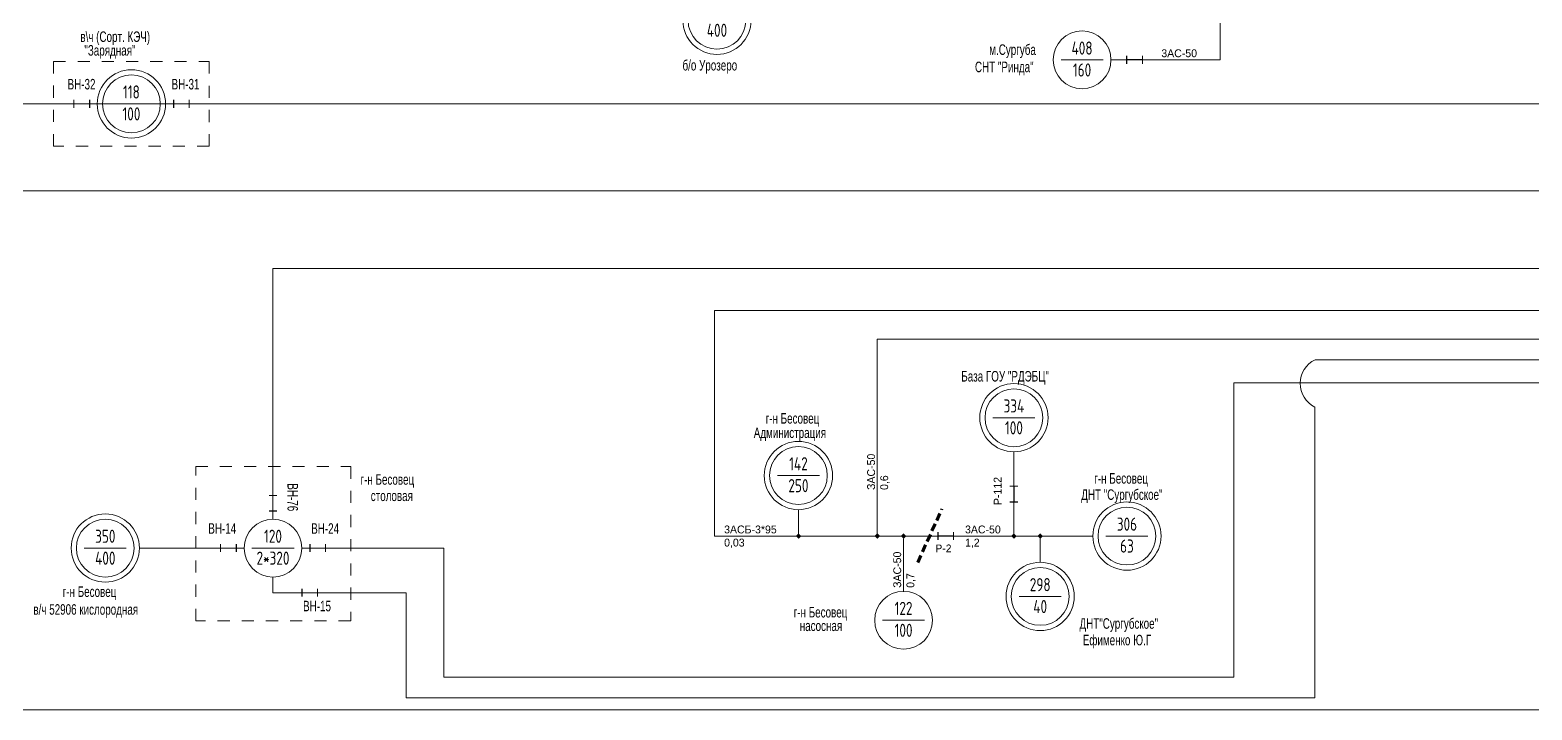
# Model space of a CAD drawing. Header units: millimetres. Extents: x 11 to 409, y 3 to 285.
# Drawn here: x 97.5 to 221.6, y 2.6 to 58.8 of the extents above; entities that cross this region are included whole.
import ezdxf
from ezdxf.enums import TextEntityAlignment as Align

# ---------------------------------------------------------------- set-up
doc = ezdxf.new("R2010")
doc.units = ezdxf.units.MM
doc.linetypes.add('HIDDEN', pattern=[9.525, 6.35, -3.175])
doc.linetypes.add('JIS_02_1.0', pattern=[2, 1, -1])
for name, color, linetype, lineweight in [('10_КВ', 250, 'Continuous', 18), ('АТРИБУТЫ', 7, 'Continuous', 13), ('РАЗЪЕД_РУБИЛЬН', 150, 'Continuous', 13), ('ТЕКСТ', 7, 'Continuous', 13)]:
    doc.layers.add(name, color=color, linetype=linetype, lineweight=lineweight)
doc.layers.add('СХ_ОПЕРАТИВНАЯ', color=10, linetype='Continuous')
doc.layers.add('ШУНТ_РАЗЪЕД', color=161, linetype='Continuous')
doc.styles.add('ATTRIB', font='txt.shx', dxfattribs={"width": 0.7, "height": 5})
doc.styles.add('ТЕКСТ_МОДЕЛИ', font='txt.shx', dxfattribs={"width": 0.7, "height": 5})

# ---------------------------------------------------------------- blocks, each defined once
blk = doc.blocks.new('ОТВЕТВЛЕНИЕ')
at = {"color": 0, "linetype": 'ByBlock'}
blk.add_solid([(0, 1.06), (1.06, 0), (-1.06, 0), (0, -1.06)], dxfattribs=at)
blk = doc.blocks.new('ТРАНСФ_ПОДСТ')
at = {"color": 7}
blk.add_line((-8, -11), (8, -11), dxfattribs=at)
at = {"color": 0}
blk.add_circle((0, -11), 11, dxfattribs=at)
at = {"layer": 'АТРИБУТЫ', "style": 'ATTRIB', "width": 0.7, "flags": 4}
for tag, p in [('OBOZN', (0, -9)), ('MOCHNOCT', (0, -17.33))]:
    blk.add_attdef(tag, text='', height=5, dxfattribs=at).set_placement(p, align=Align.CENTER)
at = {"layer": 'АТРИБУТЫ', "style": 'ТЕКСТ_МОДЕЛИ', "width": 0.7}
blk.add_attdef('MESTO_1', text='', height=5, dxfattribs=at).set_placement((14, -11), align=Align.BOTTOM_LEFT)
blk.add_attdef('MESTO_2', text='', height=5, dxfattribs=at).set_placement((14, -12), align=Align.TOP_LEFT)
blk = doc.blocks.new('РАЗЪЕДИНИТЕЛЬ')
at = {"color": 0, "linetype": 'ByBlock'}
for p, q in [((0, 0), (0, -3)), ((0, -9), (0, -12))]:
    blk.add_line(p, q, dxfattribs=at)
at = {"layer": 'РАЗЪЕД_РУБИЛЬН', "color": 0, "linetype": 'ByBlock'}
blk.add_line((-1.5, -3), (1.5, -3), dxfattribs=at)
at = {"layer": 'СХ_ОПЕРАТИВНАЯ', "color": 0, "linetype": 'ByBlock'}
blk.add_line((-1.5, -9), (1.5, -9), dxfattribs=at)
at = {"layer": 'ШУНТ_РАЗЪЕД', "color": 0}
blk.add_line((0, -3), (0, -9), dxfattribs=at)
at = {"layer": 'РАЗЪЕД_РУБИЛЬН', "color": 7, "style": 'ATTRIB', "width": 0.7}
blk.add_attdef('ДИСП_НОМ', text='', height=5, dxfattribs=at).set_placement((-4.75, -6), align=Align.MIDDLE_RIGHT)
at = {"layer": 'РАЗЪЕД_РУБИЛЬН', "color": 7, "style": 'ATTRIB', "width": 0.7, "flags": 1}
blk.add_attdef('КОД', text='', height=5, dxfattribs=at).set_placement((-4.75, -12), align=Align.MIDDLE_RIGHT)
blk = doc.blocks.new('ВЫКЛ_НАГРУЗКИ')
at = {"color": 0, "linetype": 'ByBlock'}
for p, q in [((0, 0), (0, -3)), ((0, -9), (0, -12))]:
    blk.add_line(p, q, dxfattribs=at)
at = {"layer": 'РАЗЪЕД_РУБИЛЬН', "color": 0, "linetype": 'ByBlock'}
blk.add_line((-1.5, -3), (1.5, -3), dxfattribs=at)
at = {"layer": 'СХ_ОПЕРАТИВНАЯ', "color": 0, "linetype": 'ByBlock'}
blk.add_line((-1.5, -9), (1.5, -9), dxfattribs=at)
at = {"layer": 'РАЗЪЕД_РУБИЛЬН', "color": 7, "style": 'ATTRIB', "width": 0.7}
blk.add_attdef('ДИСП_НОМ', text='', height=5, dxfattribs=at).set_placement((-4.75, -6), align=Align.MIDDLE_RIGHT)
at = {"layer": 'РАЗЪЕД_РУБИЛЬН', "color": 7, "style": 'ATTRIB', "width": 0.7, "flags": 1}
blk.add_attdef('КОД', text='', height=5, dxfattribs=at).set_placement((-4.75, -12), align=Align.MIDDLE_RIGHT)

msp = doc.modelspace()

# ---------------------------------------------------------------- linework, layer by layer
at = {"layer": '10_КВ', "color": 7, "ltscale": 100}
for p, q in [((195.82, 56.33), (195.82, 79.01)), ((186.81, 56.33), (195.82, 56.33))]:
    msp.add_line(p, q, dxfattribs=at)
at = {"layer": '10_КВ', "color": 7}
for p, q in [((93.29, 52.69), (131.29, 52.69)), ((101.09, 52.69), (102.39, 52.69)), ((109.34, 52.69), (110.64, 52.69)), ((131.29, 52.69), (327.86, 52.69)), ((95.78, 45.51), (335.86, 45.51)), ((117.56, 18.37), (117.56, 39.08)), ((117.56, 39.08), (338.8, 39.08)), ((341.74, 35.61), (154.04, 35.61)), ((154.04, 35.61), (154.04, 16.98)), ((167.5, 31.97), (167.5, 33.26)), ((167.5, 33.26), (350.91, 33.26)), ((167.5, 21.33), (167.5, 31.97)), ((117.56, 23.15), (117.56, 20.98)), ((167.5, 16.98), (167.5, 21.33)), ((117.56, 19.03), (117.56, 20.33)), ((160.98, 16.98), (160.98, 19.16)), ((154.04, 16.98), (160.98, 16.98)), ((160.98, 16.98), (167.5, 16.98)), ((167.5, 16.98), (169.67, 16.98)), ((169.67, 16.98), (171.84, 16.98)), ((169.67, 16.75), (169.67, 12.41)), ((112.57, 15.99), (106.53, 15.99)), ((113.22, 15.99), (114.52, 15.99)), ((120.6, 15.99), (121.9, 15.99)), ((117.56, 13.6), (117.56, 12.3)), ((117.56, 12.3), (119.29, 12.3)), ((119.94, 12.3), (121.24, 12.3))]:
    msp.add_line(p, q, dxfattribs=at)
at = {"layer": '10_КВ', "color": 112}
for p, q in [((196.95, 5.32), (196.95, 29.64)), ((196.95, 29.64), (370.09, 29.64))]:
    msp.add_line(p, q, dxfattribs=at)
at = {"layer": '10_КВ', "color": 6}
for p, q in [((178.79, 21.76), (178.79, 23.93)), ((178.79, 16.98), (178.79, 19.16)), ((174.45, 16.98), (178.79, 16.98)), ((178.79, 16.98), (180.96, 16.98)), ((180.96, 16.98), (185.3, 16.98)), ((180.96, 16.98), (180.96, 14.81))]:
    msp.add_line(p, q, dxfattribs=at)
at = {"layer": '10_КВ', "color": 6, "linetype": 'HIDDEN', "lineweight": 60, "ltscale": 0.1}
msp.add_line((170.84, 14.8), (172.84, 19.22), dxfattribs=at)
at = {"layer": '10_КВ', "linetype": 'Continuous'}
msp.add_lwpolyline([(11.38, 2.61), (409.03, 2.61), (409.03, 285.47), (11.38, 285.47)], close=True, dxfattribs=at)
at = {"layer": '10_КВ', "color": 7, "linetype": 'JIS_02_1.0'}
for points in [[(99.42, 56.19), (112.28, 56.19), (112.28, 49.2), (99.42, 49.2)], [(111.17, 22.72), (123.98, 22.72), (123.98, 9.97), (111.17, 9.97)]]:
    msp.add_lwpolyline(points, close=True, dxfattribs=at)
at = {"layer": '10_КВ', "color": 7, "ltscale": 100}
msp.add_lwpolyline([(121.89, 12.3), (128.57, 12.3), (128.57, 3.61), (203.65, 3.61), (203.65, 27.64, -0.621286), (203.67, 31.55), (358.1, 31.55)], format="xyb", dxfattribs=at)
at = {"layer": '10_КВ', "color": 112, "ltscale": 100}
msp.add_lwpolyline([(196.95, 5.32), (131.69, 5.32), (131.69, 15.99), (122.23, 15.99)], dxfattribs=at)
at = {"layer": '10_КВ', "color": 7}
for centre in [(154.25, 59.6), (105.86, 52.69), (160.98, 21.98), (103.7, 15.99)]:
    msp.add_circle(centre, 2.82, dxfattribs=at)
at = {"layer": '10_КВ', "color": 6}
for centre in [(178.79, 26.76), (188.13, 16.98), (180.96, 11.99)]:
    msp.add_circle(centre, 2.82, dxfattribs=at)

# ---------------------------------------------------------------- block references
at = {"layer": '10_КВ', "color": 7}
ref = msp.add_blockref('ТРАНСФ_ПОДСТ', (154.25, 61.99), dxfattribs=dict(at, xscale=0.2171483251338177, yscale=0.2171483251338177, zscale=0.2171483251338177))
ref.add_attrib('MESTO_1', 'б/о Урозеро', dxfattribs={"layer": 'АТРИБУТЫ', "height": 0.8686, "width": 0.7}).set_placement((151.4, 55.19), align=Align.BOTTOM_LEFT)
ref.add_attrib('OBOZN', '138', dxfattribs={"layer": 'АТРИБУТЫ', "height": 1.086, "style": 'ATTRIB', "width": 0.7, "flags": 4}).set_placement((154.25, 60.04), align=Align.CENTER)
ref.add_attrib('MOCHNOCT', '400', dxfattribs={"layer": 'АТРИБУТЫ', "height": 1.086, "style": 'ATTRIB', "width": 0.7, "flags": 4}).set_placement((154.25, 58.23), align=Align.CENTER)
ref = msp.add_blockref('ТРАНСФ_ПОДСТ', (105.86, 55.08), dxfattribs=dict(at, xscale=0.2171483251338177, yscale=0.2171483251338177, zscale=0.2171483251338177))
ref.add_attrib('MESTO_1', 'в\\ч (Сорт. КЭЧ)', dxfattribs={"layer": 'АТРИБУТЫ', "height": 0.8686, "width": 0.7}).set_placement((101.64, 57.55), align=Align.BOTTOM_LEFT)
ref.add_attrib('MESTO_2', '"Зарядная"', dxfattribs={"layer": 'АТРИБУТЫ', "height": 0.869, "width": 0.7}).set_placement((101.97, 57.55), align=Align.TOP_LEFT)
ref.add_attrib('OBOZN', '118', dxfattribs={"layer": 'АТРИБУТЫ', "height": 1.086, "style": 'ATTRIB', "width": 0.7, "flags": 4}).set_placement((105.86, 53.13), align=Align.CENTER)
ref.add_attrib('MOCHNOCT', '100', dxfattribs={"layer": 'АТРИБУТЫ', "height": 1.086, "style": 'ATTRIB', "width": 0.7, "flags": 4}).set_placement((105.86, 51.32), align=Align.CENTER)
ref = msp.add_blockref('ТРАНСФ_ПОДСТ', (184.42, 58.72), dxfattribs=dict(at, xscale=0.2171483251338177, yscale=0.2171483251338177, zscale=0.2171483251338177))
ref.add_attrib('MESTO_1', 'м.Сургуба', dxfattribs={"layer": 'АТРИБУТЫ', "height": 0.869, "width": 0.7}).set_placement((176.75, 56.48), align=Align.BOTTOM_LEFT)
ref.add_attrib('MESTO_2', 'СНТ "Ринда"', dxfattribs={"layer": 'АТРИБУТЫ', "height": 0.8686, "width": 0.7}).set_placement((175.57, 56.18), align=Align.TOP_LEFT)
ref.add_attrib('OBOZN', '408', dxfattribs={"layer": 'АТРИБУТЫ', "height": 1.086, "style": 'ATTRIB', "width": 0.7, "flags": 4}).set_placement((184.42, 56.76), align=Align.CENTER)
ref.add_attrib('MOCHNOCT', '160', dxfattribs={"layer": 'АТРИБУТЫ', "height": 1.086, "style": 'ATTRIB', "width": 0.7, "flags": 4}).set_placement((184.42, 54.95), align=Align.CENTER)
at = {"layer": '10_КВ', "color": 7, "xscale": 0.2171483251339403, "yscale": 0.2171483251339403, "zscale": 0.2171483251339403, "rotation": 270}
msp.add_blockref('РАЗЪЕДИНИТЕЛЬ', (190.06, 56.33), dxfattribs=at)
at = {"layer": '10_КВ', "color": 7}
ref = msp.add_blockref('ВЫКЛ_НАГРУЗКИ', (100.44, 52.69), dxfattribs=dict(at, xscale=-0.2171483251339268, yscale=0.2171483251339268, zscale=0.2171483251339681, rotation=90))
ref.add_attrib('ДИСП_НОМ', 'ВН-32', dxfattribs={"layer": 'РАЗЪЕД_РУБИЛЬН', "color": 7, "height": 0.869, "width": 0.7}).set_placement((102.89, 54.32), align=Align.MIDDLE_RIGHT)
ref = msp.add_blockref('ВЫКЛ_НАГРУЗКИ', (111.29, 52.69), dxfattribs=dict(at, xscale=0.2171483251339268, yscale=0.2171483251339268, zscale=0.2171483251339268, rotation=270))
ref.add_attrib('ДИСП_НОМ', 'ВН-31', dxfattribs={"layer": 'РАЗЪЕД_РУБИЛЬН', "color": 7, "height": 0.869, "width": 0.7}).set_placement((110.33, 54.32), align=Align.MIDDLE)
at = {"layer": '10_КВ', "color": 6}
ref = msp.add_blockref('ТРАНСФ_ПОДСТ', (178.79, 29.14), dxfattribs=dict(at, xscale=0.2171483251338177, yscale=0.2171483251338177, zscale=0.2171483251338177))
ref.add_attrib('MESTO_1', 'База ГОУ "РДЭБЦ"', dxfattribs={"layer": 'АТРИБУТЫ', "height": 0.8686, "width": 0.7}).set_placement((174.44, 29.49), align=Align.BOTTOM_LEFT)
ref.add_attrib('OBOZN', '334', dxfattribs={"layer": 'АТРИБУТЫ', "height": 1.086, "style": 'ATTRIB', "width": 0.7, "flags": 4}).set_placement((178.79, 27.19), align=Align.CENTER)
ref.add_attrib('MOCHNOCT', '100', dxfattribs={"layer": 'АТРИБУТЫ', "height": 1.086, "style": 'ATTRIB', "width": 0.7, "flags": 4}).set_placement((178.79, 25.38), align=Align.CENTER)
at = {"layer": '10_КВ', "color": 7}
ref = msp.add_blockref('ТРАНСФ_ПОДСТ', (160.98, 24.37), dxfattribs=dict(at, xscale=0.2171483251338177, yscale=0.2171483251338177, zscale=0.2171483251338177))
ref.add_attrib('MESTO_1', 'г-н Бесовец', dxfattribs={"layer": 'АТРИБУТЫ', "height": 0.8686, "width": 0.7}).set_placement((158.27, 26.01), align=Align.BOTTOM_LEFT)
ref.add_attrib('MESTO_2', 'Администрация', dxfattribs={"layer": 'АТРИБУТЫ', "height": 0.8686, "width": 0.7}).set_placement((157.29, 25.95), align=Align.TOP_LEFT)
ref.add_attrib('OBOZN', '142', dxfattribs={"layer": 'АТРИБУТЫ', "height": 1.086, "style": 'ATTRIB', "width": 0.7, "flags": 4}).set_placement((160.98, 22.41), align=Align.CENTER)
ref.add_attrib('MOCHNOCT', '250', dxfattribs={"layer": 'АТРИБУТЫ', "height": 1.086, "style": 'ATTRIB', "width": 0.7, "flags": 4}).set_placement((160.98, 20.6), align=Align.CENTER)
ref = msp.add_blockref('ТРАНСФ_ПОДСТ', (117.56, 18.37), dxfattribs=dict(at, xscale=0.2171483251338177, yscale=0.2171483251338177, zscale=0.2171483251338177))
ref.add_attrib('MESTO_1', 'г-н Бесовец', dxfattribs={"layer": 'АТРИБУТЫ', "height": 0.8686, "width": 0.7}).set_placement((124.79, 20.96), align=Align.BOTTOM_LEFT)
ref.add_attrib('MESTO_2', 'столовая', dxfattribs={"layer": 'АТРИБУТЫ', "height": 0.869, "width": 0.7}).set_placement((125.64, 20.74), align=Align.TOP_LEFT)
ref.add_attrib('OBOZN', '120', dxfattribs={"layer": 'АТРИБУТЫ', "height": 1.086, "style": 'ATTRIB', "width": 0.7, "flags": 4}).set_placement((117.56, 16.42), align=Align.CENTER)
ref.add_attrib('MOCHNOCT', '2*320', dxfattribs={"layer": 'АТРИБУТЫ', "height": 1.086, "style": 'ATTRIB', "width": 0.7, "flags": 4}).set_placement((117.56, 14.61), align=Align.CENTER)
ref = msp.add_blockref('ВЫКЛ_НАГРУЗКИ', (117.56, 20.98), dxfattribs=dict(at, xscale=-0.2171483251338177, yscale=0.2171483251339403, zscale=0.2171483251339681))
ref.add_attrib('ДИСП_НОМ', 'ВН-76', dxfattribs={"layer": 'РАЗЪЕД_РУБИЛЬН', "color": 7, "height": 0.869, "rotation": 270, "width": 0.7}).set_placement((119.19, 19.03), align=Align.MIDDLE_RIGHT)
at = {"layer": '10_КВ', "color": 6, "xscale": 0.2171483251338177, "yscale": 0.2171483251338177, "zscale": 0.2171483251338177}
for name, p in [('РАЗЪЕДИНИТЕЛЬ', (178.79, 21.76)), ('ОТВЕТВЛЕНИЕ', (178.79, 16.98)), ('ОТВЕТВЛЕНИЕ', (180.96, 16.98))]:
    msp.add_blockref(name, p, dxfattribs=at)
at = {"layer": '10_КВ', "color": 6}
ref = msp.add_blockref('ТРАНСФ_ПОДСТ', (188.13, 19.37), dxfattribs=dict(at, xscale=0.2171483251338177, yscale=0.2171483251338177, zscale=0.2171483251338177))
ref.add_attrib('MESTO_1', 'г-н Бесовец', dxfattribs={"layer": 'АТРИБУТЫ', "height": 0.8686, "width": 0.7}).set_placement((185.43, 21.05), align=Align.BOTTOM_LEFT)
ref.add_attrib('MESTO_2', 'ДНТ "Сургубское"', dxfattribs={"layer": 'АТРИБУТЫ', "height": 0.8686, "width": 0.7}).set_placement((184.35, 20.84), align=Align.TOP_LEFT)
ref.add_attrib('OBOZN', '306', dxfattribs={"layer": 'АТРИБУТЫ', "height": 1.086, "style": 'ATTRIB', "width": 0.7, "flags": 4}).set_placement((188.13, 17.42), align=Align.CENTER)
ref.add_attrib('MOCHNOCT', '63', dxfattribs={"layer": 'АТРИБУТЫ', "height": 1.086, "style": 'ATTRIB', "width": 0.7, "flags": 4}).set_placement((188.13, 15.61), align=Align.CENTER)
at = {"layer": '10_КВ', "color": 7}
ref = msp.add_blockref('ТРАНСФ_ПОДСТ', (103.7, 18.37), dxfattribs=dict(at, xscale=0.2171483251338177, yscale=0.2171483251338177, zscale=0.2171483251338177))
ref.add_attrib('MESTO_1', 'г-н Бесовец', dxfattribs={"layer": 'АТРИБУТЫ', "height": 0.8686, "width": 0.7}).set_placement((100.18, 11.69), align=Align.BOTTOM_LEFT)
ref.add_attrib('MESTO_2', 'в/ч 52906 кислородная', dxfattribs={"layer": 'АТРИБУТЫ', "height": 0.8686, "width": 0.7}).set_placement((97.76, 11.35), align=Align.TOP_LEFT)
ref.add_attrib('OBOZN', '350', dxfattribs={"layer": 'АТРИБУТЫ', "height": 1.086, "style": 'ATTRIB', "width": 0.7, "flags": 4}).set_placement((103.7, 16.42), align=Align.CENTER)
ref.add_attrib('MOCHNOCT', '400', dxfattribs={"layer": 'АТРИБУТЫ', "height": 1.086, "style": 'ATTRIB', "width": 0.7, "flags": 4}).set_placement((103.7, 14.61), align=Align.CENTER)
ref = msp.add_blockref('ВЫКЛ_НАГРУЗКИ', (112.57, 15.99), dxfattribs=dict(at, xscale=-0.2171483251339403, yscale=0.2171483251339403, zscale=0.2171483251339681, rotation=90))
ref.add_attrib('ДИСП_НОМ', 'ВН-14', dxfattribs={"layer": 'РАЗЪЕД_РУБИЛЬН', "color": 7, "height": 0.869, "width": 0.7}).set_placement((114.52, 17.61), align=Align.MIDDLE_RIGHT)
ref = msp.add_blockref('ВЫКЛ_НАГРУЗКИ', (122.55, 15.99), dxfattribs=dict(at, xscale=0.2171483251339403, yscale=0.2171483251339403, zscale=0.2171483251339403, rotation=270))
ref.add_attrib('ДИСП_НОМ', 'ВН-24', dxfattribs={"layer": 'РАЗЪЕД_РУБИЛЬН', "color": 7, "height": 0.869, "width": 0.7}).set_placement((121.87, 17.61), align=Align.MIDDLE)
at = {"layer": '10_КВ', "color": 7, "xscale": 0.2171483251338177, "yscale": 0.2171483251338177, "zscale": 0.2171483251338177}
for p in [(160.99, 16.98), (167.5, 16.98), (169.67, 16.98)]:
    msp.add_blockref('ОТВЕТВЛЕНИЕ', p, dxfattribs=at)
at = {"layer": '10_КВ', "color": 6, "xscale": 0.2171483251339403, "yscale": 0.2171483251339403, "zscale": 0.2171483251339403, "rotation": 270}
msp.add_blockref('РАЗЪЕДИНИТЕЛЬ', (174.45, 16.98), dxfattribs=at)
at = {"layer": '10_КВ', "color": 6}
ref = msp.add_blockref('ТРАНСФ_ПОДСТ', (180.96, 14.38), dxfattribs=dict(at, xscale=0.2171483251338177, yscale=0.2171483251338177, zscale=0.2171483251338177))
ref.add_attrib('MESTO_1', 'ДНТ"Сургубское" ', dxfattribs={"layer": 'АТРИБУТЫ', "height": 0.8686, "width": 0.7}).set_placement((184.21, 9.06), align=Align.BOTTOM_LEFT)
ref.add_attrib('MESTO_2', 'Ефименко Ю.Г', dxfattribs={"layer": 'АТРИБУТЫ', "height": 0.8686, "width": 0.7}).set_placement((184.48, 8.82), align=Align.TOP_LEFT)
ref.add_attrib('OBOZN', '298', dxfattribs={"layer": 'АТРИБУТЫ', "height": 1.086, "style": 'ATTRIB', "width": 0.7, "flags": 4}).set_placement((180.96, 12.42), align=Align.CENTER)
ref.add_attrib('MOCHNOCT', '40', dxfattribs={"layer": 'АТРИБУТЫ', "height": 1.086, "style": 'ATTRIB', "width": 0.7, "flags": 4}).set_placement((180.96, 10.61), align=Align.CENTER)
at = {"layer": '10_КВ', "color": 7}
ref = msp.add_blockref('ВЫКЛ_НАГРУЗКИ', (121.89, 12.3), dxfattribs=dict(at, xscale=0.2171483251339403, yscale=0.2171483251339403, zscale=0.2171483251339403, rotation=270))
ref.add_attrib('ДИСП_НОМ', 'ВН-15', dxfattribs={"layer": 'РАЗЪЕД_РУБИЛЬН', "color": 7, "height": 0.869, "width": 0.7}).set_placement((121.2, 11.19), align=Align.MIDDLE)
ref = msp.add_blockref('ТРАНСФ_ПОДСТ', (169.67, 12.41), dxfattribs=dict(at, xscale=0.2171483251338177, yscale=0.2171483251338177, zscale=0.2171483251338177))
ref.add_attrib('MESTO_1', 'г-н Бесовец', dxfattribs={"layer": 'АТРИБУТЫ', "height": 0.8686, "width": 0.7}).set_placement((160.59, 9.99), align=Align.BOTTOM_LEFT)
ref.add_attrib('MESTO_2', 'насосная', dxfattribs={"layer": 'АТРИБУТЫ', "height": 0.869, "width": 0.7}).set_placement((161.09, 10), align=Align.TOP_LEFT)
ref.add_attrib('OBOZN', '122', dxfattribs={"layer": 'АТРИБУТЫ', "height": 1.086, "style": 'ATTRIB', "width": 0.7, "flags": 4}).set_placement((169.67, 10.46), align=Align.CENTER)
ref.add_attrib('MOCHNOCT', '100', dxfattribs={"layer": 'АТРИБУТЫ', "height": 1.086, "style": 'ATTRIB', "width": 0.7, "flags": 4}).set_placement((169.67, 8.65), align=Align.CENTER)

# ---------------------------------------------------------------- texts
at = {"layer": 'ТЕКСТ', "color": 7, "attachment_point": 1}
for s, insert, char_height, width in [('3АС-50', (190.97, 57.2), 0.651, 20.9011), ('3АСБ-3*95\\P0,03', (154.84, 17.85), 0.651, 20.9011), ('Р-2', (172.3, 16.28), 0.639, 4.4185)]:
    msp.add_mtext(s, dxfattribs=dict(at, insert=insert, char_height=char_height, width=width))
at = {"layer": 'ТЕКСТ', "color": 7, "char_height": 0.651, "width": 6.5758, "attachment_point": 1, "rotation": 90}
for s, insert in [('ЗАС-50\\P0,6', (166.66, 20.79)), ('ЗАС-50\\P0,7', (168.82, 12.7))]:
    msp.add_mtext(s, dxfattribs=dict(at, insert=insert))
at = {"layer": 'ТЕКСТ', "color": 6, "insert": (177.12, 19.54), "char_height": 0.651, "width": 4.5069, "attachment_point": 1, "rotation": 90}
msp.add_mtext('Р-112', dxfattribs=at)
at = {"layer": 'ТЕКСТ', "color": 6, "insert": (174.75, 17.85), "char_height": 0.651, "width": 20.9011, "attachment_point": 1}
msp.add_mtext('3АС-50\\P1,2', dxfattribs=at)

doc.saveas('drawing.dxf')
